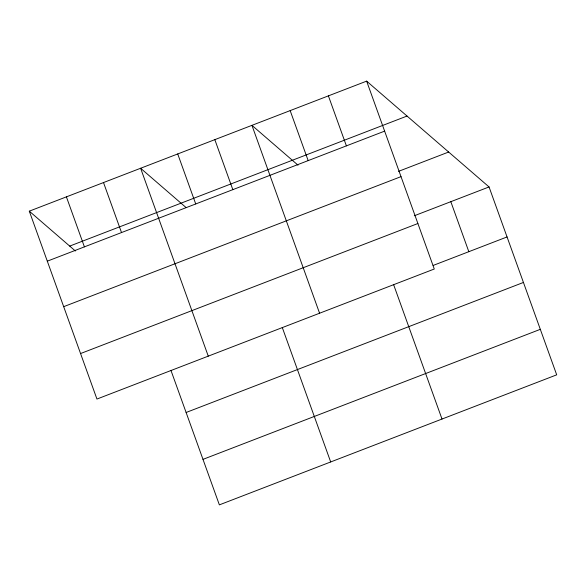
<?xml version="1.0" encoding="UTF-8"?>
<svg xmlns="http://www.w3.org/2000/svg" width="586" height="586" viewBox="0 0 586 586"><rect width="100%" height="100%" fill="white"/><g stroke="black" fill="none" stroke-linecap="round" stroke-linejoin="round"><path stroke-width="0.88" d="M366.631 81.132L434.27 269.018L96.946 399.051L29.3 211.165L366.631 81.132L489.054 186.949L556.7 374.835L219.369 504.868L170.944 370.359M69.705 246.091L407.028 116.05M47.305 261.173L384.628 131.132M398.531 171.354L448.656 152.03M63.684 306.668L401.014 176.635M414.295 215.765L489.054 186.949M80.56 353.548L417.891 223.515M433.149 265.443L507.058 236.949M186.114 412.485L523.437 282.452M202.99 459.365L540.321 329.332M298.018 165.171L251.936 125.345L319.582 313.232M186.062 207.539L140.618 168.255L208.264 356.142M29.3 211.165L75.374 250.991M450.824 201.687L468.829 251.687M328.402 95.87L346.399 145.87M393.58 284.532L442.005 419.041M290.165 110.608L308.17 160.608M214.828 139.651L232.832 189.652M282.262 327.442L330.687 461.958M177.726 153.95L195.724 203.957M103.51 182.561L121.514 232.561M66.408 196.867L84.406 246.867"/></g></svg>
